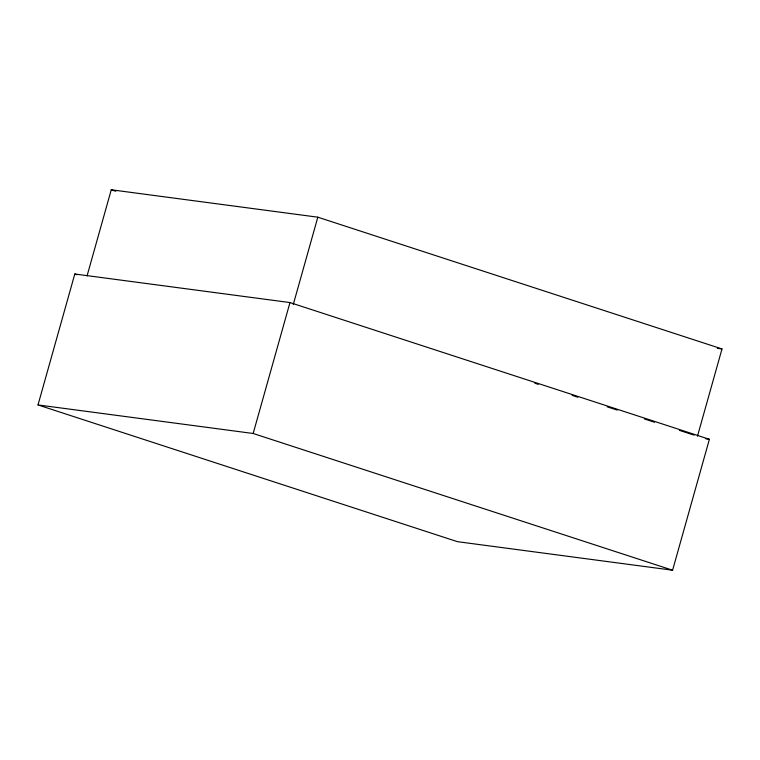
<?xml version="1.0" encoding="UTF-8"?>
<svg xmlns="http://www.w3.org/2000/svg" width="760" height="760" viewBox="0 0 760 760"><rect width="100%" height="100%" fill="white"/><g stroke="black" fill="none" stroke-linecap="round" stroke-linejoin="round"><path stroke-width="1.14" d="M38 404.938L74.803 274.008L289.969 302.556L709.394 439.289L672.591 570.218L457.434 541.671L38 404.938L253.166 433.485L672.591 570.218M87.048 275.937L111.264 189.781L317.822 217.189L722 348.945L697.461 436.23M253.166 433.485L289.969 302.556M293.284 304.475L317.822 217.189M717.307 348.327L722 348.945M705.869 438.824L709.394 439.289M111.264 189.781L115.786 191.254M534.888 383.23L538.279 384.341M572.147 395.38L577.79 397.224M607.145 406.79L617.31 410.106M644.404 418.931L654.559 422.247M679.402 430.34L694.079 435.128M74.803 274.008L77.054 274.749"/></g></svg>
